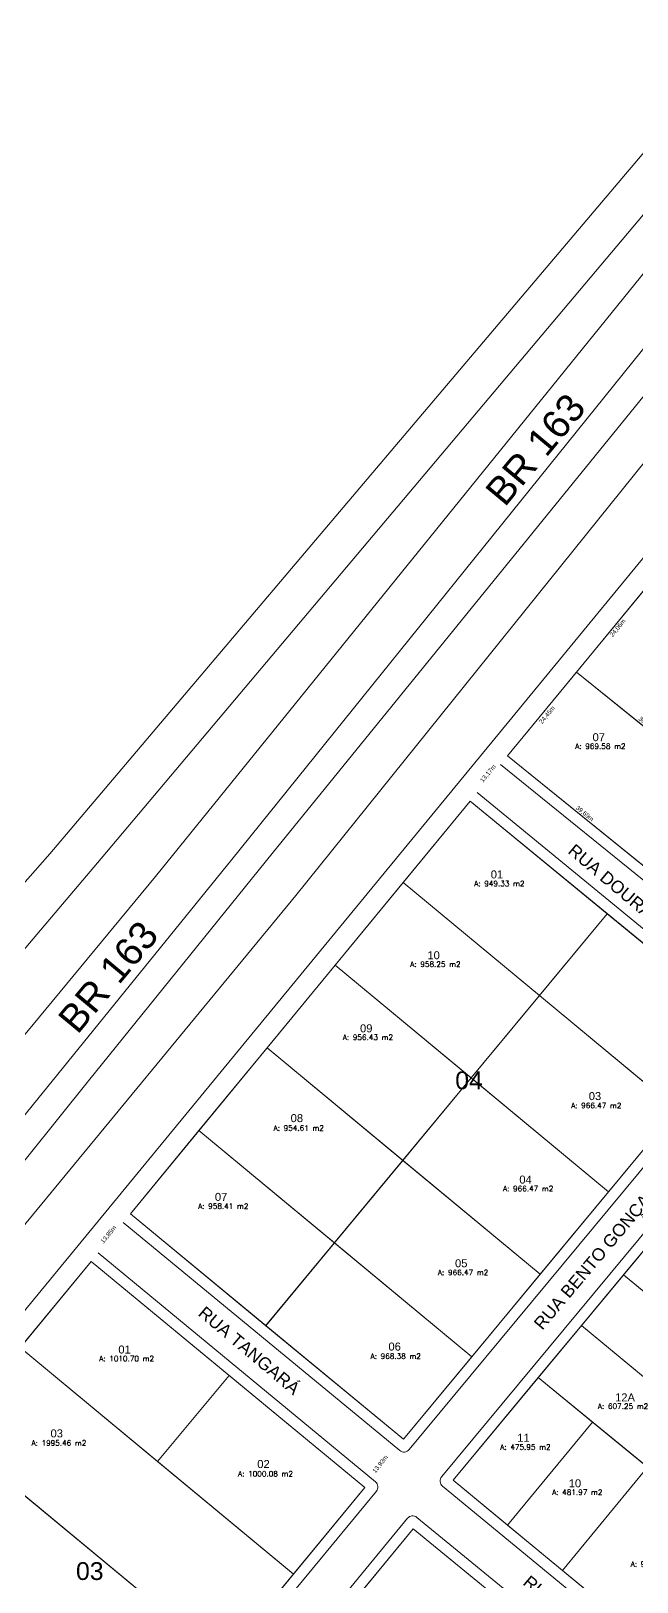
# Model space of a CAD drawing. Header units: metres. Extents: x 3808 to 8215, y 2374 to 6187.
# Drawn here: x 7429.3 to 7565.6, y 5148.4 to 5497.3 of the extents above; entities that cross this region are included whole.
import ezdxf
from ezdxf.enums import TextEntityAlignment as Align

# ---------------------------------------------------------------- set-up
doc = ezdxf.new("R2010")
doc.units = ezdxf.units.M
for name, color, linetype in [('0 - Cotas', 7, 'Continuous'), ('0 - MEIO FIO 2', 251, 'Continuous'), ('ESPECARQ', 7, 'Continuous'), ('Lotes_Existentes', 7, 'Continuous'), ('nlote', 7, 'Continuous'), ('NOME RUA', 7, 'Continuous'), ('n°quadra', 7, 'Continuous'), ('UNIDADE', 7, 'Continuous'), ('vista', 7, 'Continuous')]:
    doc.layers.add(name, color=color, linetype=linetype)
doc.layers.add('Lotes_Boundary', color=7, linetype='Continuous', lineweight=30)
doc.layers.add('MEIO_FIO', color=252, linetype='Continuous', lineweight=0)
doc.layers.get('UNIDADE').off()
doc.styles.add('Arial', font='arial.ttf')
doc.styles.add('pedro', font='arial.ttf', dxfattribs={"height": 3})
doc.styles.add('REGUA100', font='arial.ttf')
doc.styles.add('REGUA60', font='romans.shx', dxfattribs={"width": 1.4})
doc.dimstyles.new('Copy(2) of ISO-25', dxfattribs={"dimtxt": 1, "dimasz": 2.5, "dimexe": 1.25, "dimexo": 0.625, "dimgap": 0.2, "dimtad": 1, "dimtoh": 1, "dimlfac": 1, "dimzin": 1, "dimtxsty": 'Arial', "dimblk": 'NONE', "dimcen": 0, "dimse1": 1, "dimse2": 1, "dimsd1": 1, "dimsd2": 1, "dimclrt": 256, "dimaunit": 1, "dimadec": 3, "dimazin": 0, "dimtfac": 1, "dimtmove": 0, "dimatfit": 3, "dimldrblk": 'NONE', "dimfxl": 1, "dimtolj": 1, "dimtzin": 0, "dimarcsym": 0})

# ---------------------------------------------------------------- blocks, each defined once
blk = doc.blocks.new('INDUNI1')
at = {"color": 0, "lineweight": 0, "style": 'REGUA100', "width": 1.4, "flags": 8}
for tag, p in [('NOME1', (0, 0)), ('NOME2', (0, -4.29))]:
    blk.add_attdef(tag, text='', height=2.5, dxfattribs=at).set_placement(p, align=Align.CENTER)
at = {"layer": 'ESPECARQ', "color": 3, "lineweight": 0, "style": 'REGUA60', "width": 1.4}
blk.add_attdef('AREA', text='', height=25, dxfattribs=at).set_placement((0, -7.81), align=Align.CENTER)
at = {"layer": 'ESPECARQ', "lineweight": 0, "style": 'REGUA60', "width": 1.4, "flags": 8}
for tag, p in [('REVPAR', (0, -12.81)), ('PISO', (0, -10.31)), ('PEDIR', (0, -15.31))]:
    blk.add_attdef(tag, text='', height=1.5, dxfattribs=at).set_placement(p, align=Align.CENTER)
blk = doc.blocks.new('*D11573')
at = {"layer": 'Defpoints', "color": 0, "transparency": 16777216}
for p in [(7536.42, 5334.26), (7528.05, 5324.09), (7528.05, 5324.09)]:
    blk.add_point(p, dxfattribs=at)
at = {"layer": '0 - Cotas', "lineweight": 5, "transparency": 16777216, "insert": (7532.1, 5330.27), "char_height": 1, "attachment_point": 5, "rotation": 50.5323, "style": 'Arial'}
blk.add_mtext('\\A1;13,17m', dxfattribs=at)
blk = doc.blocks.new('_None')
blk = doc.blocks.new('*D11574')
at = {"layer": 'Defpoints', "color": 0, "transparency": 16777216}
for p in [(7451.6, 5231.24), (7451.6, 5231.24), (7442.8, 5220.55)]:
    blk.add_point(p, dxfattribs=at)
at = {"layer": '0 - Cotas', "lineweight": 5, "transparency": 16777216, "insert": (7446.72, 5226.57), "char_height": 1, "attachment_point": 5, "rotation": 50.5323, "style": 'Arial'}
blk.add_mtext('\\A1;13,85m', dxfattribs=at)
blk = doc.blocks.new('*D11575')
at = {"layer": 'Defpoints', "color": 0, "transparency": 16777216}
for p in [(7513.04, 5180.57), (7513.24, 5180.41), (7504.37, 5169.67)]:
    blk.add_point(p, dxfattribs=at)
at = {"layer": '0 - Cotas', "lineweight": 5, "transparency": 16777216, "insert": (7507.86, 5174.93), "char_height": 1, "attachment_point": 5, "rotation": 51.4928, "style": 'Arial'}
blk.add_mtext('\\A1;13,93m', dxfattribs=at)
blk = doc.blocks.new('*D11602')
at = {"layer": 'Defpoints', "color": 0, "transparency": 16777216}
for p in [(7536.42, 5334.26), (7567.29, 5309.3), (7567.29, 5309.3)]:
    blk.add_point(p, dxfattribs=at)
at = {"layer": '0 - Cotas', "lineweight": 5, "transparency": 16777216, "insert": (7553.77, 5321.26), "char_height": 1, "attachment_point": 5, "rotation": 321.035, "style": 'Arial'}
blk.add_mtext('\\A1;39,69m', dxfattribs=at)
blk = doc.blocks.new('*D11603')
at = {"layer": 'Defpoints', "color": 0, "transparency": 16777216}
for p in [(7551.97, 5353.14), (7553.41, 5351.95), (7536.42, 5334.26)]:
    blk.add_point(p, dxfattribs=at)
at = {"layer": '0 - Cotas', "lineweight": 5, "transparency": 16777216, "insert": (7545.38, 5343.45), "char_height": 1, "attachment_point": 5, "rotation": 50.5323, "style": 'Arial'}
blk.add_mtext('\\A1;24,45m', dxfattribs=at)
blk = doc.blocks.new('*D11604')
at = {"layer": 'Defpoints', "color": 0, "transparency": 16777216}
for p in [(7551.97, 5353.14), (7582.77, 5328.23), (7582.77, 5328.23)]:
    blk.add_point(p, dxfattribs=at)
at = {"layer": '0 - Cotas', "lineweight": 5, "transparency": 16777216, "insert": (7567.87, 5341.3), "char_height": 1, "attachment_point": 5, "rotation": 321.035, "style": 'Arial'}
blk.add_mtext('\\A1;39,61m', dxfattribs=at)
blk = doc.blocks.new('*D11605')
at = {"layer": 'Defpoints', "color": 0, "transparency": 16777216}
for p in [(7567.26, 5371.71), (7568.56, 5370.64), (7551.97, 5353.14)]:
    blk.add_point(p, dxfattribs=at)
at = {"layer": '0 - Cotas', "lineweight": 5, "transparency": 16777216, "insert": (7561.25, 5363.02), "char_height": 1, "attachment_point": 5, "rotation": 50.5323, "style": 'Arial'}
blk.add_mtext('\\A1;24,06m', dxfattribs=at)

msp = doc.modelspace()

# ---------------------------------------------------------------- linework, layer by layer
at = {"layer": '0 - MEIO FIO 2', "lineweight": 5}
for p, q in [((7474.43, 5310.942), (7696.671, 5586.943)), ((7457.224, 5307.12), (7653.689, 5549.94)), ((7433.471, 5312.261), (7623.953, 5537.043)), ((7445.019, 5311.174), (7634.85, 5536.615)), ((7488.791, 5302.866), (7590.346, 5429.121)), ((7483.519, 5312.296), (7571.045, 5420.15)), ((7405.621, 5264.701), (7445.019, 5311.174)), ((7426.876, 5304.733), (7433.471, 5312.261)), ((7427.279, 5252.74), (7474.43, 5310.942)), ((7442.182, 5261.21), (7483.519, 5312.296)), ((7410.561, 5250.653), (7457.224, 5307.12)), ((7418.574, 5217.616), (7488.791, 5302.866)), ((7378.582, 5181.878), (7442.182, 5261.21))]:
    msp.add_line(p, q, dxfattribs=at)
at = {"layer": 'Lotes_Boundary', "lineweight": 5, "flags": 128}
for points in [[(7597.995, 5346.856), (7567.264, 5371.711), (7551.969, 5353.135), (7582.766, 5328.227)], [(7582.766, 5328.227), (7551.969, 5353.135), (7536.425, 5334.257), (7567.288, 5309.296)], [(7528.05, 5324.087), (7512.967, 5305.768), (7543.627, 5280.361), (7558.881, 5298.77)], [(7543.627, 5280.361), (7512.967, 5305.768), (7497.655, 5287.172), (7528.257, 5261.814)], [(7558.881, 5298.77), (7543.627, 5280.361), (7574.52, 5254.761), (7589.89, 5273.308)], [(7497.655, 5287.172), (7482.344, 5268.576), (7512.888, 5243.266), (7528.257, 5261.814)], [(7543.627, 5280.361), (7528.257, 5261.814), (7559.151, 5236.213), (7574.52, 5254.761)], [(7512.888, 5243.266), (7482.344, 5268.576), (7467.032, 5249.981), (7497.518, 5224.718)], [(7528.257, 5261.814), (7512.888, 5243.266), (7543.781, 5217.666), (7559.151, 5236.213)], [(7497.518, 5224.718), (7467.032, 5249.981), (7451.601, 5231.239), (7482.088, 5206.098)], [(7512.888, 5243.266), (7497.518, 5224.718), (7528.412, 5199.118), (7543.781, 5217.666)], [(7572.106, 5229.096), (7562.496, 5217.508), (7593.426, 5192.04), (7602.972, 5203.611)], [(7497.518, 5224.718), (7482.088, 5206.098), (7513.042, 5180.571), (7528.412, 5199.118)], [(7442.795, 5220.545), (7426.827, 5201.152), (7457.733, 5175.535), (7473.803, 5194.923)], [(7562.496, 5217.508), (7553.092, 5206.17), (7583.961, 5180.569), (7593.426, 5192.04)], [(7583.961, 5180.569), (7553.092, 5206.17), (7543.361, 5194.437), (7555.57, 5184.422), (7567.955, 5174.263), (7574.398, 5168.978)], [(7457.733, 5175.535), (7426.827, 5201.152), (7410.916, 5181.829), (7472.371, 5130.956), (7488.286, 5150.211)], [(7473.803, 5194.923), (7457.733, 5175.535), (7488.286, 5150.211), (7504.367, 5169.667)], [(7555.57, 5184.422), (7543.361, 5194.437), (7524.188, 5171.319), (7536.446, 5161.217)], [(7567.955, 5174.263), (7555.57, 5184.422), (7536.446, 5161.217), (7548.808, 5151.029)], [(7574.398, 5168.978), (7567.955, 5174.263), (7548.808, 5151.029), (7573.324, 5130.825), (7592.518, 5154.115)], [(7540.124, 5140.022), (7515.231, 5160.404), (7496.262, 5137.406), (7521.112, 5116.802)]]:
    msp.add_lwpolyline(points, close=True, dxfattribs=at)
at = {"layer": 'Lotes_Existentes', "linetype": 'Continuous', "lineweight": 5}
for p, q in [((7536.425, 5334.257), (7613.407, 5427.752)), ((7613.925, 5303.027), (7551.969, 5353.135)), ((7598.431, 5284.108), (7536.425, 5334.257)), ((7451.601, 5231.239), (7528.05, 5324.087)), ((7528.05, 5324.087), (7589.89, 5273.308)), ((7512.967, 5305.768), (7574.52, 5254.761)), ((7558.881, 5298.77), (7482.034, 5206.033)), ((7497.655, 5287.172), (7559.151, 5236.213)), ((7589.89, 5273.308), (7513.042, 5180.571)), ((7482.344, 5268.576), (7543.781, 5217.666)), ((7524.188, 5171.319), (7601.162, 5264.129)), ((7467.032, 5249.981), (7528.412, 5199.118)), ((7513.042, 5180.571), (7451.601, 5231.239)), ((7398.263, 5166.461), (7442.795, 5220.545)), ((7442.795, 5220.545), (7504.367, 5169.667)), ((7562.496, 5217.508), (7624.401, 5166.535)), ((7426.827, 5201.152), (7488.224, 5150.262)), ((7543.361, 5194.437), (7605.456, 5143.503)), ((7555.57, 5184.422), (7536.446, 5161.217)), ((7410.916, 5181.829), (7472.442, 5130.898)), ((7567.955, 5174.263), (7548.808, 5151.029)), ((7586.26, 5120.164), (7524.188, 5171.319)), ((7504.367, 5169.667), (7459.412, 5115.277)), ((7439.053, 5068.048), (7515.231, 5160.404)), ((7515.231, 5160.404), (7577.223, 5109.646))]:
    msp.add_line(p, q, dxfattribs=at)
at = {"layer": 'Lotes_Existentes', "lineweight": 5}
for p, q in [((7583.961, 5180.569), (7553.092, 5206.17)), ((7473.803, 5194.923), (7457.733, 5175.535))]:
    msp.add_line(p, q, dxfattribs=at)
at = {"layer": 'MEIO_FIO', "lineweight": 5}
for p, q in [((7225.079, 4962.93), (7876.427, 5755.285)), ((7597.631, 5281.54), (7534.853, 5332.314)), ((7529.637, 5326.019), (7592.253, 5274.603)), ((7592.456, 5272.486), (7514.331, 5178.207)), ((7521.624, 5172.143), (7599.873, 5266.491)), ((7512.221, 5178.007), (7450.01, 5229.311)), ((7444.388, 5222.473), (7506.731, 5170.957)), ((7506.931, 5168.845), (7429.5, 5075.163)), ((7585.442, 5117.598), (7521.824, 5170.027)), ((7436.491, 5068.871), (7513.936, 5162.763)), ((7516.044, 5162.969), (7579.586, 5110.942))]:
    msp.add_line(p, q, dxfattribs=at)
for centre, start, end in [((7513.176, 5179.164), 230.48868, 320.3529), ((7505.775, 5169.801), 320.42507, 50.43238), ((7522.778, 5171.185), 140.32902, 230.50718), ((7515.094, 5161.809), 50.68992, 140.48303)]:
    msp.add_arc(centre, 1.5, start, end, dxfattribs=at)

# ---------------------------------------------------------------- block references
at = {"layer": 'UNIDADE', "lineweight": 5}
ref = msp.add_blockref('INDUNI1', (7557.32, 5342.077), dxfattribs=dict(at, xscale=0.8, yscale=0.8, zscale=0.5))
ref.add_attrib('AREA', 'A: 969.58 m2', dxfattribs={"layer": 'ESPECARQ', "lineweight": 0, "height": 1.2, "style": 'REGUA60'}).set_placement((7557.32, 5335.827), align=Align.CENTER)
ref = msp.add_blockref('INDUNI1', (7534.595, 5311.191), dxfattribs=dict(at, xscale=0.8, yscale=0.8, zscale=0.5))
ref.add_attrib('AREA', 'A: 949.33 m2', dxfattribs={"layer": 'ESPECARQ', "lineweight": 0, "height": 1.2, "style": 'REGUA60'}).set_placement((7534.595, 5304.94), align=Align.CENTER)
ref = msp.add_blockref('INDUNI1', (7520.217, 5293.055), dxfattribs=dict(at, xscale=0.8, yscale=0.8, zscale=0.5))
ref.add_attrib('AREA', 'A: 958.25 m2', dxfattribs={"layer": 'ESPECARQ', "lineweight": 0, "height": 1.2, "style": 'REGUA60'}).set_placement((7520.217, 5286.804), align=Align.CENTER)
ref = msp.add_blockref('INDUNI1', (7505.036, 5276.615), dxfattribs=dict(at, xscale=0.8, yscale=0.8, zscale=0.5))
ref.add_attrib('AREA', 'A: 956.43 m2', dxfattribs={"layer": 'ESPECARQ', "lineweight": 0, "height": 1.2, "style": 'REGUA60'}).set_placement((7505.036, 5270.364), align=Align.CENTER)
ref = msp.add_blockref('INDUNI1', (7556.401, 5261.261), dxfattribs=dict(at, xscale=0.8, yscale=0.8, zscale=0.5))
ref.add_attrib('AREA', 'A: 966.47 m2', dxfattribs={"layer": 'ESPECARQ', "lineweight": 0, "height": 1.2, "style": 'REGUA60'}).set_placement((7556.401, 5255.01), align=Align.CENTER)
ref = msp.add_blockref('INDUNI1', (7489.466, 5256.207), dxfattribs=dict(at, xscale=0.8, yscale=0.8, zscale=0.5))
ref.add_attrib('AREA', 'A: 954.61 m2', dxfattribs={"layer": 'ESPECARQ', "lineweight": 0, "height": 1.2, "style": 'REGUA60'}).set_placement((7489.466, 5249.956), align=Align.CENTER)
ref = msp.add_blockref('INDUNI1', (7541.079, 5242.573), dxfattribs=dict(at, xscale=0.8, yscale=0.8, zscale=0.5))
ref.add_attrib('AREA', 'A: 966.47 m2', dxfattribs={"layer": 'ESPECARQ', "lineweight": 0, "height": 1.2, "style": 'REGUA60'}).set_placement((7541.079, 5236.322), align=Align.CENTER)
ref = msp.add_blockref('INDUNI1', (7472.503, 5238.62), dxfattribs=dict(at, xscale=0.8, yscale=0.8, zscale=0.5))
ref.add_attrib('AREA', 'A: 958.41 m2', dxfattribs={"layer": 'ESPECARQ', "lineweight": 0, "height": 1.2, "style": 'REGUA60'}).set_placement((7472.503, 5232.369), align=Align.CENTER)
ref = msp.add_blockref('INDUNI1', (7526.44, 5223.726), dxfattribs=dict(at, xscale=0.8, yscale=0.8, zscale=0.5))
ref.add_attrib('AREA', 'A: 966.47 m2', dxfattribs={"layer": 'ESPECARQ', "lineweight": 0, "height": 1.2, "style": 'REGUA60'}).set_placement((7526.44, 5217.476), align=Align.CENTER)
ref = msp.add_blockref('INDUNI1', (7450.764, 5204.335), dxfattribs=dict(at, xscale=0.8, yscale=0.8, zscale=0.5))
ref.add_attrib('AREA', 'A: 1010.70 m2', dxfattribs={"layer": 'ESPECARQ', "lineweight": 0, "height": 1.2, "style": 'REGUA60'}).set_placement((7450.764, 5198.084), align=Align.CENTER)
ref = msp.add_blockref('INDUNI1', (7511.288, 5204.877), dxfattribs=dict(at, xscale=0.8, yscale=0.8, zscale=0.5))
ref.add_attrib('AREA', 'A: 968.38 m2', dxfattribs={"layer": 'ESPECARQ', "lineweight": 0, "height": 1.2, "style": 'REGUA60'}).set_placement((7511.288, 5198.626), align=Align.CENTER)
ref = msp.add_blockref('INDUNI1', (7562.422, 5193.625), dxfattribs=dict(at, xscale=0.8, yscale=0.8, zscale=0.5))
ref.add_attrib('AREA', 'A: 607.25 m2', dxfattribs={"layer": 'ESPECARQ', "lineweight": 0, "height": 1.2, "style": 'REGUA60'}).set_placement((7562.422, 5187.374), align=Align.CENTER)
ref = msp.add_blockref('INDUNI1', (7435.528, 5185.358), dxfattribs=dict(at, xscale=0.8, yscale=0.8, zscale=0.5))
ref.add_attrib('AREA', 'A: 1995.46 m2', dxfattribs={"layer": 'ESPECARQ', "lineweight": 0, "height": 1.2, "style": 'REGUA60'}).set_placement((7435.528, 5179.107), align=Align.CENTER)
ref = msp.add_blockref('INDUNI1', (7540.462, 5184.448), dxfattribs=dict(at, xscale=0.8, yscale=0.8, zscale=0.5))
ref.add_attrib('AREA', 'A: 475.95 m2', dxfattribs={"layer": 'ESPECARQ', "lineweight": 0, "height": 1.2, "style": 'REGUA60'}).set_placement((7540.462, 5178.197), align=Align.CENTER)
ref = msp.add_blockref('INDUNI1', (7482.007, 5178.436), dxfattribs=dict(at, xscale=0.8, yscale=0.8, zscale=0.5))
ref.add_attrib('AREA', 'A: 1000.08 m2', dxfattribs={"layer": 'ESPECARQ', "lineweight": 0, "height": 1.2, "style": 'REGUA60'}).set_placement((7482.007, 5172.185), align=Align.CENTER)
ref = msp.add_blockref('INDUNI1', (7552.129, 5174.275), dxfattribs=dict(at, xscale=0.8, yscale=0.8, zscale=0.5))
ref.add_attrib('AREA', 'A: 481.97 m2', dxfattribs={"layer": 'ESPECARQ', "lineweight": 0, "height": 1.2, "style": 'REGUA60'}).set_placement((7552.129, 5168.025), align=Align.CENTER)
ref = msp.add_blockref('INDUNI1', (7569.794, 5158.13), dxfattribs=dict(at, xscale=0.8, yscale=0.8, zscale=0.5))
ref.add_attrib('AREA', 'A: 957.63 m2', dxfattribs={"layer": 'ESPECARQ', "lineweight": 0, "height": 1.2, "style": 'REGUA60'}).set_placement((7569.794, 5151.879), align=Align.CENTER)

# ---------------------------------------------------------------- texts
at = {"layer": 'nlote', "lineweight": 5, "style": 'Arial'}
for s, p in [('07', (7555.566, 5337.573)), ('01', (7532.664, 5306.711)), ('10', (7518.414, 5288.525)), ('09', (7503.261, 5272.087)), ('03', (7554.71, 5256.848)), ('08', (7487.649, 5251.887)), ('04', (7539.098, 5238.065)), ('07', (7470.618, 5234.167)), ('05', (7524.624, 5219.234)), ('06', (7509.648, 5200.5)), ('01', (7448.904, 5199.838)), ('12A', (7560.631, 5189.059)), ('03', (7433.645, 5180.969)), ('11', (7538.623, 5179.972)), ('02', (7480.147, 5174.075)), ('10', (7550.201, 5169.742))]:
    msp.add_text(s, height=1.8, dxfattribs=at).set_placement(p)
at = {"layer": 'NOME RUA', "linetype": 'Continuous', "lineweight": 5, "style": 'Arial'}
for s, rotation, p in [('RUA DOURADOS', 319.88114, (7549.808, 5312.543)), ('RUA BENTO GONÇALVES', 49.88114, (7544.261, 5204.936)), ('RUA TANGARÁ', 319.88114, (7466.643, 5208.547)), ('RUA TANGARÁ', 319.88114, (7539.693, 5148))]:
    msp.add_text(s, height=2.8, rotation=rotation, dxfattribs=at).set_placement(p)
at = {"layer": 'n°quadra', "lineweight": 5, "style": 'Arial'}
for s, p in [('04', (7524.674, 5259.29)), ('03', (7439.37, 5148.893))]:
    msp.add_text(s, height=4, rotation=0.02799, dxfattribs=at).set_placement(p)
at = {"layer": 'vista', "lineweight": 5, "style": 'pedro'}
for p in [(7531.009, 5394.055), (7434.902, 5275.408)]:
    msp.add_text('BR 163', height=6.24, rotation=50.23736, dxfattribs=at).set_placement(p, align=Align.TOP_LEFT)

# ---------------------------------------------------------------- dimensions: what is measured, and where the dimension line sits
at = {"layer": '0 - Cotas', "lineweight": 5}
for base, p1, p2, angle, picture, middle in [((7568.562, 5370.642), (7551.969, 5353.135), (7567.264, 5371.711), 50.53227, '*D11605', (7561.864, 5362.507)), ((7553.414, 5351.945), (7536.425, 5334.257), (7551.969, 5353.135), 50.53227, '*D11603', (7546.003, 5342.944)), ((7582.766, 5328.227), (7551.969, 5353.135), (7582.766, 5328.227), 321.035, '*D11604', (7567.367, 5340.681)), ((7528.05, 5324.087), (7536.425, 5334.257), (7528.05, 5324.087), 230.53227, '*D11573', (7532.719, 5329.757)), ((7567.288, 5309.296), (7536.425, 5334.257), (7567.288, 5309.296), 321.035, '*D11602', (7553.265, 5320.637)), ((7451.601, 5231.239), (7442.795, 5220.545), (7451.601, 5231.239), 50.53227, '*D11574', (7447.337, 5226.062)), ((7513.244, 5180.41), (7504.367, 5169.667), (7513.042, 5180.571), 51.49279, '*D11575', (7508.485, 5174.429))]:
    dim = msp.add_linear_dim(base=base, p1=p1, p2=p2, angle=angle, dimstyle='Copy(2) of ISO-25', override={"dimpost": 'm'}, dxfattribs=at)
    dim.commit()
    dim.dimension.update_dxf_attribs({"geometry": picture, "text_midpoint": middle, "dimtype": 161})

doc.saveas('drawing.dxf')
